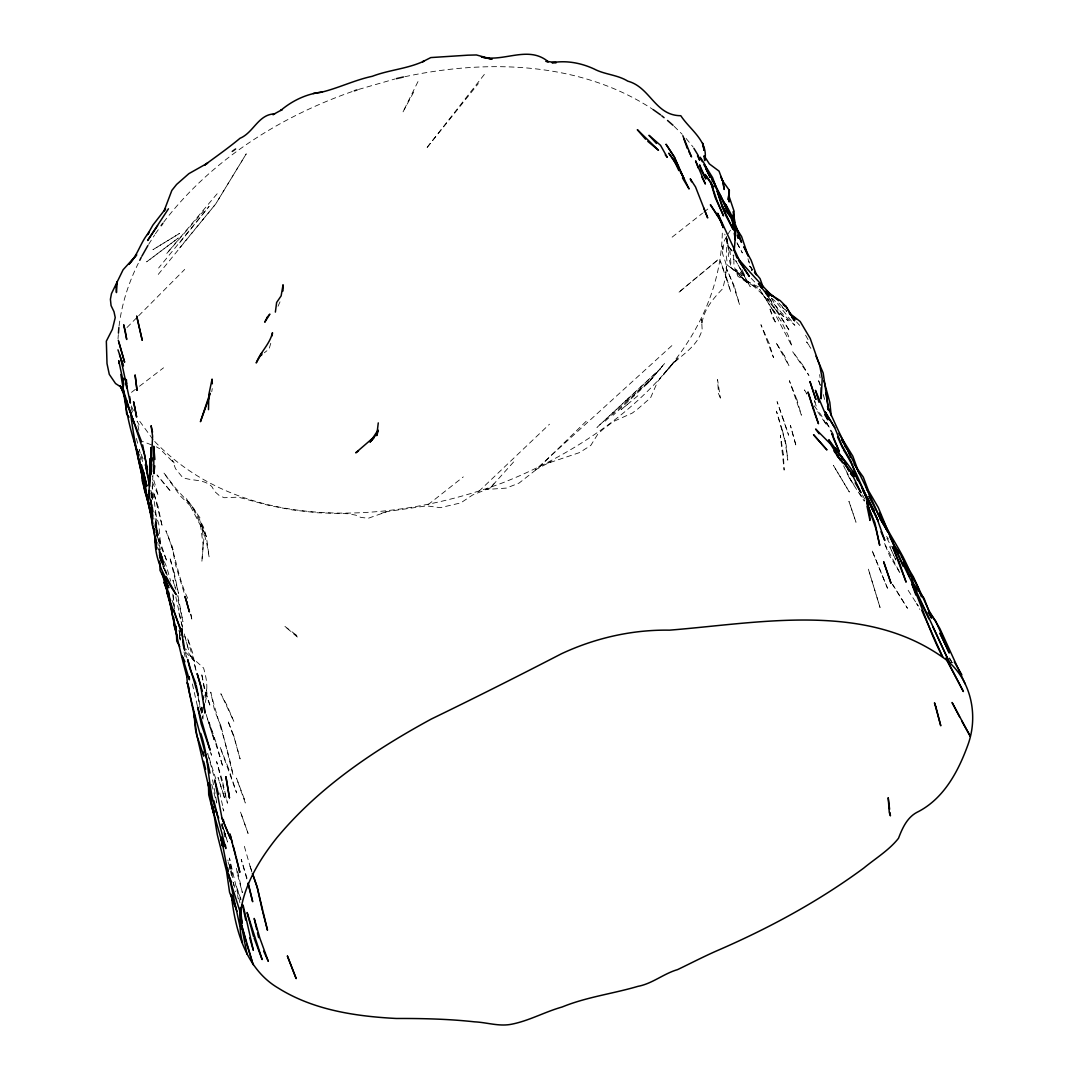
<?xml version="1.0" encoding="UTF-8"?>
<svg xmlns="http://www.w3.org/2000/svg" width="1079" height="1079" viewBox="0 0 1079 1079"><rect width="100%" height="100%" fill="white"/><g stroke="black" fill="none" stroke-linecap="round" stroke-linejoin="round"><path stroke-width="0.75" stroke-dasharray="5 3.75" d="M155.12 527.644L155.187 524.853L155.228 527.982M151.883 497.608L152.908 474.922M727.246 238.553L726.275 256.37L727.664 265.407L742.217 275.752L731.184 267.848L728.231 255.197L729.917 248.858L731.184 267.848L747.032 282.496L757.485 287.742M118.016 338.779L118.339 334.557M733.787 255.143L733.329 259.796L733.14 254.995M202.771 718.304L203.122 714.959M119.068 326.087C121.698 304.224 128.495 282.954 138.314 263.289M211.74 391.785L212.239 388.561M205.091 697.749C208.463 687.862 206.372 677.828 203.594 668.022L187.166 653.2M205.158 702.672L207.087 694.539L206.507 689.751L204.821 696.022M201.031 710.144L201.867 707.001M270.775 343.297L269.062 349.07L264.328 352.779M278.031 306.247L280.014 301.85M417.991 81.586L402.75 112.391L413.958 91.553M726.558 236.692L724.292 240.806L722.714 251.286L722.633 245.972C719.949 255.521 729.31 263.397 725.708 272.663L726.477 265.933L725.371 277.829L722.836 288.538C713.125 298.681 703.117 310.145 701.863 324.779L701.579 319.033L702.146 329.54C696.683 350.162 674.793 357.459 663.706 374.197L678.165 357.688L657.731 381.413L650.583 397.8L637.932 408.82L632.294 413.082L613.371 421.552L603.04 429.28L597.995 433.866L590.766 445.452L579.477 452.614L547.08 463.511L551.113 461.475L535.4 469.864L673.35 344.282M148.632 244.38L154.607 234.993M728.069 233.954L730.496 230.164M155.363 233.806L159.503 228.006M484.336 74.424L426.043 148.794L478.334 83.596M163.657 222.18C211.066 160.124 279.771 116.815 352.9 91.31M179.64 242.829L209.11 206.399L158.626 267.997M158.262 274.403L215.706 203.958L246.255 153.838L215.706 203.958L179.667 247.9M217.149 193.761L166.584 253.686L203.715 210.864M648.061 383.072L664.772 363.272L648.061 383.072L613.196 415.226M513.591 461.987L490.244 487.951L472.669 494.951L460.787 502.895L440.272 507.669L426.583 505.876L387.334 511.527L368.249 518.271L360.791 517.38L355.719 515.142L348.45 513.752L317.712 512.781L293.016 510.016L269.103 505.498L238.324 497.149L224.311 497.716L219.496 495.76L214.613 491.431L211.875 486.589C203.918 478.739 192.156 481.301 182.594 477.444L175.567 468.772L172.33 460.207L174.38 463.363L160.002 448.945L156.442 446.841M494.007 483.77L490.244 487.951L485.644 489.515L506.307 488.099L519.039 483.095L538.826 467.571L586.612 420.837M126.958 327.557L137.559 316.875M138.638 315.81L184.684 269.44M478.779 491.417L549.467 424.222M605.103 421.174L652.889 377.65L627.533 400.768M637.797 395.804L621.126 409.615L627.506 404.396M427.972 504.77L463.282 476.905M672.123 237.151L702.537 213.197M703.859 212.158L709.146 207.991M131.476 392.351L138.152 387.24M139.488 386.228L163.522 367.831M381.575 513.321L389.694 510.529M358.471 89.463L394.927 78.996M404.827 76.717C487.452 58.994 580.691 61.678 653.159 109.599M151.573 444.899L142.347 441.365M758.416 286.771C746.614 281.363 730.982 274.282 734.313 258.34M744.51 274.538L735.069 269.184L745.198 276.561L741.286 268.132M757.525 288.012L740.369 276.763C762.084 289.752 776.799 310.051 789.72 331.172L777.824 311.71L767.425 298.735L769.745 303.051L767.911 298.694M771.984 298.492L775.45 301.5M784.622 309.322L782.14 307.137L786.753 311.602M674.092 126.27L682.225 134.322M768.477 297.575L781.52 312.735L794.859 325.292L776.61 302.511M185.305 651.945L194.274 660.874L185.669 648.803M778.876 303.105L786.793 311.13M751.254 278.355L756.743 284.128M796.518 321.933L799.674 325.426M152.989 439.49L138.517 419.623M154.688 441.459C243.355 533.997 391.852 524.313 502.747 482.785C608.043 441.311 721.676 353.103 722.35 229.625M752.845 269.925L749.743 266.203L747.99 258.731M686.096 138.436L693.096 147.014M731.94 250.746L728.055 245.85L724.778 234.103M732.048 250.975L728.055 245.85L726.369 236.76M752.589 269.871L749.743 266.203L751.915 270.667L748.947 261.105M814.065 405.691L820.795 414.498L826.784 425.396L817.154 410.883M809.007 345.213L806.606 341.922L810.895 348.409M859.477 493.09L864.845 500.791M886.587 536.411L888.435 539.095M853.894 484.768L849.24 477.822L843.616 465.791M858.304 492.064L864.252 501.142M918.256 606.061L916.678 603.62L919.915 609.514M908.14 590.307L918.135 605.872M856.605 489.475L849.24 477.822L851.776 481.733L845.1 468.691M892.562 584.292L907.466 608.286L892.535 584.548M806.849 393.875L804.502 389.91L806.418 393.983M949.641 658.527L952.137 662.762M833.595 434.689L825.637 420.877L831.316 432.328M771.377 298.128L779.456 312.303L788.277 320.854L775.019 308.945L768.882 297.359M805.568 335.191L809.574 342.299M949.952 658.77L952.204 662.816M949.21 657.799L951.597 662.236M139.151 424.937L137.141 421.107L139.083 431.425M737.024 242.681L742.352 252.945L736.768 242.64M886.938 538.232L891.375 546.918M862.499 494.843L864.751 499.294M179.222 636.934L180.665 639.887M131.328 405.96L133.499 410.627M891.618 550.708L889.797 546.716L895.772 559.92M893.668 555.253L897.094 562.806M152.314 481.989L158.424 495.76L152.692 476.648M157.628 547.377L164.035 562.618L159.139 548.604M166.436 574.163L160.083 558.639L159.139 553.756M143.008 458.791L139.245 449.525L143.264 463.943M820.323 385.176L818.03 379.107L820.269 385.324M187.679 598.279C177.415 576.685 175.486 552.435 165.869 530.733L172.991 549.683L171.723 545.057L175.675 565.356L184.576 594.246M221.006 824.194L223.299 830.358M179.384 635.504L180.517 638.593M228.141 862.283L232.471 874.084L227.817 860.017M171.993 600.153L174.285 606.465M241.008 899.333L236.193 885.994L240.86 899.994M251.677 870.874L249.654 864.899L251.879 871.98M222.746 808.009L223.771 811.017L219.819 792.957M814.645 401.28L816.196 406.068L814.497 400.376M159.395 549.737L160.582 560.352M215.813 778.998L207.761 753.628M154.89 511.905L158.802 524.003L160.623 545.124L154.985 518.567M175.931 589.431L172.937 580.111L175.054 587.907M177.927 595.648L182.931 621.625L177.064 595.81M222.045 824.801L227.534 842.052L222.099 823.56M186.937 657.907L185.035 651.743M210.499 752.05L211.497 755.219L210.567 751.996M167.232 575.269L160.124 551.908L166.625 566.934L170.684 581.217M131.058 407.457L132.488 412.097M159.139 551.288L165.087 571.25M247.024 878.252L241.251 859.383L247.725 882.325M207.761 753.735L214.91 779.82M150.858 490.311L152.908 498.12L151.033 492.159L151.235 497.001M161 561.822L160.083 558.639L160.96 561.876M159.152 549.373L163.725 568.889L159.045 552.07M244.367 846.341L250.814 868.919M222.072 823.722L226.064 838.073L223.164 827.161M206.156 714.419L213.966 739.776L206.291 715.161M197.376 705.895L191.833 681.577M166.206 573.677L161.621 556.939L162.956 561.943L155.915 528.723M211.7 784.366L216.704 803.019M182.472 627.438L175.729 596.512M184.239 633.939L188.677 650.246L184.752 635.787M179.397 636.961L180.22 640.022M823.317 394.604L825.354 402.278M237.636 874.786L242.33 892.616L237.124 868.73M178.912 613.007L182.607 627.492M216.623 801.98L211.956 776.354M136.399 438.398L137.923 444.413M233.401 882.514L235.694 891.767M190.605 614.221L192.143 620.573L190.943 614.167M179.33 635.774L180.085 638.957M159.287 553.689L161.243 561.822M179.02 630.595L180.813 638.161M159.126 555.226L159.854 558.315M231.648 876.027L229.368 866.289L229.719 869.35M233.172 882.528L233.927 885.778M184.023 651.918L185.44 658.082M155.187 522.344L157.21 535.966M140.122 456.552L140.769 459.573M201.503 713.327L198.118 696.575L200.438 709.834M159.139 551.989L160.987 561.107M154.944 523.895L155.592 527.118M179.114 630.446L180.638 638.255M726.356 236.908L728.797 251.218L727.637 241.723M237.636 895.341L238.162 898.591M150.966 493.17L151.761 498.08M232.619 877.618L229.476 858.034L239.916 902.813M155.052 518.419L156.9 529.816L156.657 518.972L152.112 485.982M151.127 493.521L151.64 496.772M156.495 533.539L156.887 536.074M819.622 374.629L820.134 377.893M236.53 868.298L237.205 873.167M152.611 499.55L151.748 493.332L152.26 498.08M157.75 542.238L158.181 545.502M155.754 526.012L156.32 530.868M156.509 532.486L157.089 537.329M223.879 831.896L224.459 836.899M172.802 594.043L174.11 606.344M173.193 595.365L174.434 609.419M202.056 707.514L202.973 719.113M201.935 707.46L201.989 713.826M203.095 544.801L201.854 561.727L203.837 539.257L199.966 517.853L191.954 506.321L175.675 488.274L163.549 472.535L180.476 496.111L194.571 509.949L203.499 527.065L206.426 536.978L209.178 557.223L206.48 542.076L201.126 523.275L206.426 536.978L186.465 498.525L194.571 509.949L191.954 506.321L200.384 523.854L203.095 544.801M626.225 400.296L596.97 427.432L660.308 368.856L626.225 400.296M717.697 259.985L678.205 292.868L717.697 259.985M178.197 238.108L146.623 261.846L178.197 238.108M179.465 233.482L153.056 249.613L179.465 233.482M747.032 282.496L737.739 276.13L735.878 270.397L747.032 282.496M295.862 634.762L284.465 626.063L298.384 637.932L295.862 634.762M170.037 490.581L156.994 474.962L170.037 490.581M802.722 365.066L792.445 351.417L808.926 375.411L802.722 365.066M781.021 320.895L771.674 307.758L792.107 346.413L788.263 335.529L781.021 320.895M773.994 312.087L759.71 289.415L773.994 312.087M784.433 355.854L775.761 342.178L789.073 365.97L784.433 355.854M849.294 491.93L833.393 465.359L849.294 491.93M775.315 321.974L772.753 317.792L769.421 307.488L775.315 321.974M899.846 572.693L889.716 556.009L884.079 542.656L899.846 572.693M740.518 269.237L735.676 260.592L750.229 286.771L740.518 269.237M226.819 705.059L220.858 693.757L233.927 721.568L226.819 705.059M734.354 286.326L726.464 268.658L732.223 281.821L739.601 304.764L734.354 286.326M769.017 343.149L760.938 324.712L773.508 357.648L769.017 343.149M887.451 588.136L871.899 550.088L887.451 588.136M720.367 397.962L718.52 393.619L717.548 379.565L720.367 397.962M166.449 560.068L158.465 540.539L155.066 519.808L158.033 535.575L166.449 560.068M221.101 726.464L214.586 710.521L210.742 692.138C217.54 719.895 227.642 746.762 233.051 775.005L221.101 726.464M855.971 522.115L848.93 501.371L855.971 522.115M796.936 399.823L789.369 380.698L801.387 415.199L796.936 399.823M233.711 735.568L227.804 720.597L234.602 739.169L240.104 758.955L233.711 735.568M228.492 768.41L220.022 746.87L236.611 792.903L228.492 768.41M248.035 833.339L240.415 811.772L248.035 833.339M244.272 798.932L236.476 778.094L245.297 803.019L244.272 798.932M726.814 278.652L720.286 260.848L730.807 292.045L726.814 278.652M209.825 704.951L204.646 690.627L201.517 673.175L204.376 687.188L209.825 704.951M783.826 420.77L777.082 401.644L788.614 435.215L783.826 420.77M192.75 653.281L187.476 637.77L196.203 671.57L192.75 653.281M215.908 742.109L209.11 722.053L222.921 766.94L215.908 742.109M795.803 444.912L790.394 425.355L795.803 444.912M880.019 607.437L868.325 569.011L880.019 607.437M223.825 795.263L218.052 777.46L224.904 799.526L223.825 795.263M782.423 430.467L776.448 411.193L786.146 444.98L787.764 460.153L785.04 440.61L786.146 444.98L782.423 430.467M222.341 780.522L216.609 761.585L227.453 803.181L222.341 780.522M158.047 506.793L153.663 492.199L162.363 526.862L158.047 506.793M174.151 572.733L169.835 557.344L178.494 593.41L174.151 572.733M783.435 454.893L780.36 435.242L784.136 470.093L783.435 454.893"/><path stroke-width="1.5" d="M821.146 387.631L821.146 398.798L822.211 378.351L819.784 365.808L810.235 338.482L800.186 321.502L789.221 313.018M282.995 291.006L283.049 284.775L281.147 295.848L276.629 302.484L275.374 312.101M123.33 378.189L123.222 389.924L134.147 423.588L131.031 413.864M242.546 942.857C232.444 904.58 253.713 866.666 276.925 837.695C318.777 787.238 374.211 750.121 431.344 719.019C475.016 697.857 518.311 676.047 561.417 653.78C595.001 638.053 632.267 629.556 669.479 630.163C760.924 622.893 867.098 600.693 946.472 660.011C971.248 680.094 978.666 715.593 967.876 744.996C958.125 771.822 943.451 799.31 916.772 812.42C906.926 817.747 902.3 828.375 898.497 838.289C889.015 850.306 875.42 858.425 863.699 868.123C819.258 900.898 770.46 927.414 719.922 949.466C705.518 955.616 691.639 962.873 677.545 969.63C663.612 973.649 652.296 983.711 637.972 986.341C612.832 993.759 586.544 997.009 562.186 1006.977C545.016 1011.792 529.384 1020.667 511.905 1024.16C499.294 1026.817 487.088 1022.406 474.558 1021.84C448.689 1018.981 422.482 1018.387 396.357 1018.482C355.679 1016.364 313.355 1010.092 278.234 988.067C246.093 969.239 235.141 930.219 231.486 895.61M154.378 530.976L152.395 525.433L152.449 508.101L149.334 496.758L149.455 490.5M208.503 409.642L208.813 394.658L212.077 379.093L212.32 383.814M149.536 485.806L149.765 458.777L150.399 462.014M151.559 464.429L148.915 490.932L149.334 496.758M151.788 461.165L152.031 457.887M118.447 333.155L118.865 327.503M734.233 250.476L736.08 227.588L713.705 181.744L703.845 164.601M272.137 335.798L272.488 332.723C269.723 344.322 260.471 351.983 256.209 362.949L261.725 353.13L259.607 356.488L261.968 354.627M378.27 422.887L376.746 435.606L378.324 430.4M154.783 465.872L153.852 473.627L153.731 446.261L154.877 459.465M735.271 232.43L736.08 227.588L738.333 232.241L738.144 238.311L737.294 235.276M209.353 396.384L209.987 393.282L200.438 421.7L209.029 397.935M139.771 260.322L141.228 257.355M375.263 436.037L378.028 430.494M141.888 256.168L147.877 245.553M157.561 225.7L147.621 240.482L168.459 208.786M377.852 430.413L370.043 442.147L374.224 437.265L371.149 440.92M161.162 225.673L162.821 223.353M149.158 232.349L147.499 234.548L152.894 225.093L165.343 209.07M165.6 208.989L164.048 210.985L171.844 190.417L176.592 184.442L188.879 173.652L207.627 163.077L204.74 164.993C216.677 156.131 228.667 147.769 240.024 138.274C253.592 132.677 258.245 114.293 274.646 113.875L272.893 114.684L282.118 109.64L280.715 110.463C292.328 100.59 306.895 93.671 322.162 92.093L313.139 93.522M149.077 232.363C140.621 241.804 137.95 255.049 129.062 264.153L136.723 254.779L123.1 269.763L111.474 293.609L110.409 299.301L111.056 305.586L113.996 311.696L115.237 317.577L112.405 329.257L106.335 341.18L107.01 363.596L109.289 374.346L115.534 383.531L121.414 387.348M373.968 437.089L355.719 452.829L358.457 450.995M232.228 151.451L235.613 148.983M354.303 90.838L357.082 89.921M321.515 92.201C338.873 87.979 354.843 79.967 372.282 76.299C389.29 69.784 407.727 68.854 424.371 60.937L422.59 61.732L430.804 57.578L467.962 55.177L476.419 54.962L492.064 59.237L481.45 56.971C503.677 62.582 528.305 44.819 548.361 61.827L545.961 61.382M396.344 78.646L403.411 77M546.419 61.368L556.332 62.595L552.003 62.717C566.354 60.154 581.041 62.933 594.138 68.989C604.806 74.653 617.363 74.68 627.789 81.154C650.421 87.197 655.034 115.642 680.809 115.709C690.061 129.966 708.876 141.187 704.735 160.636L703.953 156.185M783.435 304.737L786.038 306.517L794.549 320.638L791.635 317.078M783.3 304.656L786.038 306.517L794.549 320.638M653.159 109.599L660.604 114.873M661.764 115.804L664.084 117.678M667.537 120.47L673.026 125.285M778.525 300.663L766.333 290.588L772.065 296.253M647.791 141.362L658.46 150.224L637.325 129.682L645.579 139.191M789.572 313.692L795.776 319.168M769.664 295.336L765.78 291.478L780.252 300.65L786.038 306.517M772.078 296.132C760.385 283.413 748.826 271.18 737.766 258.083M754.895 272.407L760.048 278.611L763.096 287.135M765.78 293.191L768.882 296.941L758.443 283.575L761.666 288.174M833.285 447.003L843.589 459.641L835.254 447.947L837.398 452.344M665.284 154.877L667.267 157.332L660.55 145.341L648.978 135.307L656.464 143.453M754.491 272.313L756.392 274.754L751.159 260.282L743.863 246.727L748.165 256.033L741.597 236.517L736.256 228.141M845.019 446.355L847.042 448.972L842.011 440.286M719.976 197.012C731.09 209.892 736.31 226.469 741.516 242.357L738.427 235.735M842.632 462.864L836.98 455.378L850.414 470.93L860.988 492.685L855.215 482.799M850.454 473.276L852.41 475.879L850.832 473.222M680.377 171.844L684.423 179.546L678.516 166.287L668.805 153.178L679.055 168.526L689.09 188.96L682.441 177.873M819.136 433.771L815.63 429.024L830.344 443.82L840.676 460.261L833.865 450.874M928.79 611.645L935.628 620.978L944.422 640.535L941.158 635.207M843.589 459.641L828.807 439.746L831.221 444.481M854.029 464.105L863.267 477.066L868.406 490.594L878.266 507.521L893.493 544.396L898.079 552.556M901.248 556.359L913.468 577.022L928.857 610.404L939.89 628.612L965.139 683.857M128.994 417.209L126.607 413.796L125.825 404.841M844.52 461.03L846.381 463.835M851.951 472.238L854.73 476.432M738.522 260.403L749.339 276.426L740.329 262.413L717.697 213.264L723.051 226.887M843.427 449.822C855.957 468.772 862.445 491.012 874.098 510.65L861.595 487.425M868.689 496.232L887.734 531.596L879.911 518.325L890.215 535.737L903.083 566.273M700.19 157.197L704.344 163.63L710.252 177.482L706.084 168.958L707.851 172.586M704.857 165.087L712.612 177.644L715.849 186.694L711.735 179.519M824.747 414.727L827.903 419.839L815.441 390.355L819.015 402.346M857.589 480.344L851.129 461.65L841.768 445.061L834.66 427.473L825.017 411.706L828.685 419.138M825.017 411.706L834.66 427.473M693.891 148.336L697.897 154.917L699.664 160.205L697.479 155.808M714.811 186.074L720.799 195.973L726.261 208.153L722.647 200.896M841.89 439.841L847.028 448.446L850.468 457.159M928.115 612.332L931.568 618.132L924.042 598.279L911.62 581.028L912.888 583.658M849.254 470.565L844.533 462.608L849.052 471.294M954.268 661.859L961.861 674.82M119.958 385.769L123.384 391.677L120.187 386.161M708.431 173.8L710.076 176.659M723.807 209.326L721.77 205.806L717.103 190.929L723.901 209.96L732.992 229.18L725.708 215.355M893.682 546.23C913.792 584.548 931.797 623.878 949.763 663.207L932.661 626.386M842.996 459.762L840.554 455.419C856.24 473.816 869.62 495.477 869.944 520.402L866.99 506.051M961.726 721.001L970.291 736.31L952.069 702.496L959.501 716.726M179.748 646.55L176.754 641.142L176.12 626.346M838.869 433.448L852.842 456.201L858.628 472.211M731.279 218.646L738.333 232.241L733.922 223.151M700.851 158.802L702.348 161.702M945.69 658.19L963.385 691.545L947.241 660.361M866.99 503.758L874.934 522.802L879.722 545.367L875.932 528.75L866.761 501.978M701.728 176.781L705.383 184.023L695.604 160.852L698.302 168.095M914.237 586.396L916.408 590.712M928.925 618.914L916.611 593.733M724.535 205.037L730.604 217.284M688.753 151.33L691.518 156.9L682.832 135.725M856.186 466.694L859.842 474.274M184.927 661.778L182.135 655.965L189.378 679.77L189.284 676.681M889.514 536.007L893.493 544.396L902.61 557.411L909.678 576.941L903.42 562.092M879.21 516.828C863.713 479.197 843.265 443.955 827.539 406.378L828.456 410.195M912.146 582.067L913.522 584.966C908.302 558.45 889.528 537.747 879.614 513.091M728.999 196.122L734.111 211.39L733.545 219.455L733.127 214.869M866.815 488.962L869.472 494.641M673.984 160.164L678.826 170.549M166.072 576.483L176.174 594.637C164.399 577.535 153.852 558.517 155.268 537.086M837.547 436.928L842.766 448.392M263.681 951.152L268.28 961.308L259.877 938.204L254.199 918.445L256.775 929.653M865.682 486.251L867.651 490.621M164.021 577.171L168.81 587.731L160.002 570.319L159.908 562.82M231.648 882.109L228.33 874.759L221.141 836.98L223.866 846.462M678.516 166.287L674.362 157.048L666.107 144.37L674.362 157.048L679.77 170.361M833.447 438.411L839.206 451.386L831.922 433.488L833.055 437.184M704.236 155.929L709.389 163.927L719.032 171.129L723.011 181.865L724.198 189.445L722.728 180.989L720.651 176.241L723.011 181.865L722.728 180.989L729.31 190.295L729.175 201.962L728.878 199.156M141.659 441.837L132.515 418.369L144.384 453.922L147.391 469.918L142.657 444.926M881.004 531.731L884.807 540.458L876.027 515.681L862.998 490.311L878.144 520.806L869.134 501.924L873.059 511.122M921.749 610.282L942.722 657.017C930.206 633.616 922.815 608.124 911.93 584.063L915.869 595.068M727.826 209.933L729.323 213.453M816.048 356.178L823.196 373.037L828.578 409.899M691.545 181.811L690.263 178.777L695.537 186.95L707.676 217.918L703.778 208.058M221.977 818.179L230.38 838.491L221.977 818.179L214.883 780.427L218.43 794.09M169.079 597.334L161.971 573.097M725.142 213.993L721.77 205.806L731.508 217.945L735.15 233.657L735.298 239.619L734.259 233.158M121.347 388.157L124.503 396.775M195.879 683.587L189.944 668.818L187.692 659.512L198.32 695.968L196.189 685.138M205.63 769.246L203.648 761.369M237.056 911.364L229.584 892.387L226.509 871.117L217.27 834.58L212.657 806.499M214.033 811.637L211.7 805.676L208.207 783.179M128.253 406.729L131.179 414.282L125.204 400.296L120.808 374.467M169.12 595.352L164.008 582.147L169.916 599.722M734.003 250.085L736.917 257.854M123.492 365.929L117.975 349.839M218.7 818.044C207.033 791.109 210.23 761.019 200.788 733.41M254.051 937.948L262.13 959.555L247.104 912.51L253.471 936.41M683.938 139.07L687.377 148.551M921.399 596.808L918.148 587.745L910.555 573.529L912.659 579.517M814.213 411.895L818.462 423.737L807.969 391.987L813.687 410.411M229.84 879.034L228.33 874.759L240.523 913.198M727.381 208.706L726.073 204.997L728.123 211.336M138.908 455.77L136.804 449.822L138.611 454.691C130.33 432.328 125.339 408.523 122.75 384.839M915.815 588.5L916.867 591.494M252.419 873.518L257.22 887.302L267.484 930.206L262.831 912.362M173.759 609.905L182.783 636.947M231.945 896.231L235.559 906.792M252.675 873.855L257.22 887.302L262.399 910.743M242.424 904.661L245.729 920.104M170.077 601.758L166.679 591.535L172.127 611.186M189.311 688.78L187.287 682.629L186.68 674.402M823.924 380.766L829.805 402.319L831.221 415.671M119.513 354.586L122.561 364.082L120.808 358.794L130.37 403.101L129.709 396.654M723.186 226.981L719.073 217.702L710.373 204.7L721.838 222.746L723.092 227.615M152.786 518.959C146.393 503.407 146.245 486.467 143.062 470.269L146.892 486.116L141.524 464.968M148.794 503.583L149.307 506.779C142.01 475.07 134.039 443.348 130.357 410.937M246.754 944.192L253.106 964.639L240.077 919.74L245.918 941.144M217.297 814.807L216.407 811.88L225.821 848.566L225.43 845.235M149.28 504.824L146.784 495.639M149.779 508.371L152.638 517.866M202.38 691.207L197.133 673.552L200.573 685.489L205.01 713.111L203.877 703.724M158.815 560.648L160.272 565.544M150.426 510.502L144.599 490.54L143.44 483.109M249.708 937.799L253.322 950.262L243.139 905.254M138.449 454.259L137.141 449.673L138.773 460.072L145.152 479.319M210.027 773.09C203.257 742.676 193.316 713.206 187.287 682.629L188.191 686.972M177.469 637.446L174.002 625.186L173.679 617.148M734.34 224.661L735.608 229.207M176.363 629.502L172.519 615.61L170.563 603.215M126.688 383.679L125.339 378.81L126.756 388.184L126.432 379.781M146.002 494.573L142.158 480.587L141.578 469.985L139.501 459.276M163.779 577.252L170.819 603.579L182.311 633.629L181.811 628.585L183.201 644.999L184.698 650.259L183.255 640.279M152.759 523.477L147 495.248L148.255 499.901M146.42 496.124L149.307 506.779M232.403 843.063L229.935 833.959L239.821 872.345L236.058 856.753M233.226 846.098L235.681 855.188M212.86 807.591L214.047 812.136M248.143 883.944L252.675 901.707L248.157 882.946M118.825 341.976L124.611 362.234L118.312 340.263M213.831 800.631L217.351 814.712M144.883 487.883L146.016 492.537M123.802 384.259L118.717 360.683L119.095 363.326M239.916 926.443L228.681 874.165M257.517 932.849L258.623 937.651M148.336 477.35L145.436 464.604L149.603 486.683M126.607 400.39L127.673 405.218M152.517 432.153L151.1 425.706L152.584 436.118L150.858 474.247L151.02 447.475L151.613 471.833M122.75 382.789L123.438 385.972M122.817 383.099L123.478 386.147M188.488 688.415L195.569 721.959L194.031 712.329M231.149 894.316L232.511 900.722M131.746 416.993L132.299 419.691M155.875 542.481L147 495.248M134.052 440.205L142.981 480.128M195.569 721.959L194.247 715.229L196.702 734.988L203.81 756.123L202.973 751.604M242.074 928.695L246.983 954.16M150.993 502.18L151.6 505.377M152.206 508.573L152.813 511.756M152.773 516.153L151.262 508.034L151.249 500.157M825.921 392.756L828.551 409.939M240.091 912.146L240.657 915.343M241.224 918.539L242.087 923.341L240.415 907.547M733.1 211.754L734.961 222.314M209.245 789.747L212.806 810.113L211.7 805.676L221.708 841.445L221.222 838.167M155.16 537.302L155.862 541.334M223.313 819.42L223.839 822.643M227.696 867.988L228.195 871.077M732.722 223.461L733.747 229.921M125.097 399.351L125.69 403.344M145.638 482.205L146.11 485.402M221.047 837.87L222.166 845.882L221.37 837.628M212.765 806.539L213.763 814.348L208.719 794.805L208.422 783.421M166.49 583.672C171.858 614.882 178.628 646.092 186.883 676.695L186.654 673.687M889.609 809.237L888.206 797.678L889.285 812.487L890.418 815.845L890.013 812.541M156.415 545.745L156.806 549.049M202.933 695.901L203.311 699.03M168.729 592.142L169.484 598.4L169.174 595.163M240.024 912.888L241.736 928.965M155.079 537.625L156.05 547.606L155.511 538.246M211.578 797.543L211.889 800.861L195.393 728.905L193.829 712.248M154.553 529.074L154.81 532.406M153.933 528.764L155.416 542.076L155.349 537.382M142.401 472.319L142.536 475.353M729.31 190.295L728.244 199.548L729.31 190.295M117.22 281.835L116.438 292.571L115.966 286.043L117.22 281.835M267.214 317.32L264.746 322.216L269.858 314.11L267.214 317.32M826.811 449.781L813.593 434.77L826.811 449.781M710.683 182.081L705.059 174.434L713.273 186.896L710.683 182.081L715.107 197.309L723.51 215.854L717.238 201.26L710.683 182.081M705.774 178.763L701.202 170.266L699.57 164.871L705.774 178.763M947.456 648.884L939.917 633.13L949.237 652.984L947.456 648.884M899.036 561.808L892.67 546.878L906.104 582.147L899.036 561.808M296.132 978.505L287.432 956.115L296.132 978.505M815.818 399.365L809.978 381.615L815.818 399.365M935.817 706.597L934.481 702.82L940.767 725.789L935.817 706.597M890.917 583.024L883.714 561.862L890.917 583.024M210.041 749.892L201.207 723.969L197.632 707.042L210.041 749.892M186.654 601.718L184.981 596.39L189.405 611.941L186.654 601.718M125.177 330.592L123.694 324.779L126.715 339.48L125.177 330.592M142.199 340.168L136.723 316.268L142.199 340.168M134.713 407.174L133.567 401.712L136.628 417.087L134.713 407.174M702.753 143.372L704.061 150.264L702.753 143.372M229.449 797.799L225.929 776.84L229.449 797.799M137.02 390.315L135.118 375.155L137.02 390.315"/></g></svg>
